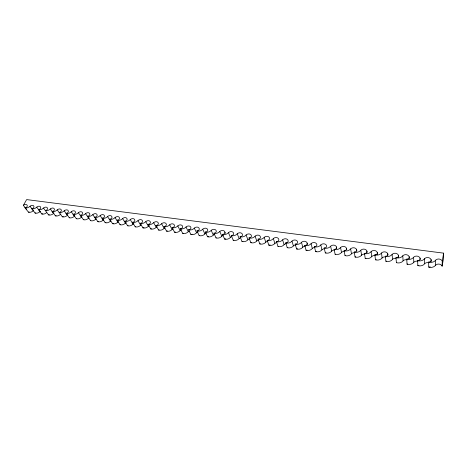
<?xml version="1.0" encoding="UTF-8"?>
<svg xmlns="http://www.w3.org/2000/svg" width="467" height="467" viewBox="0 0 467 467"><rect width="100%" height="100%" fill="white"/><g stroke="black" fill="none" stroke-linecap="round" stroke-linejoin="round"><path stroke-width="0.7" d="M435.594 265.256L435.635 260.207A3.777 3.024 3 0 1 439.225 259.057A3.777 3.024 3 0 1 442.243 261.088L442.132 266.143A3.736 3 3.4 0 0 439.143 264.118A3.736 3 3.4 0 0 435.594 265.256A5.651 4.547 2.3 0 1 428.718 267.089L428.683 262.069A2.282 1.833 1.9 0 0 431.076 259.605A3.73 3 1.8 0 0 428.111 257.586A3.73 3 1.8 0 0 424.55 258.736A5.651 4.542 0.7 0 1 417.656 260.586L417.807 265.595A2.236 1.81 1.1 0 0 418.94 265.478M26.788 209.747L23.35 205.392L26.648 199.584L443.65 253.149L443.522 258.257L442.132 266.143M442.243 261.088L443.65 253.149M23.35 205.392A2.802 1.856 -34.6 0 1 25.971 204.482A2.802 1.856 -34.6 0 1 27.267 205.912A1.71 1.138 -34.5 0 1 25.002 207.768L28.44 212.123A1.699 1.132 -34.7 0 0 29.211 212.018M25.002 207.768A4.273 2.837 -34.4 0 0 29.999 206.274L33.396 210.646A4.238 2.837 -34.5 0 1 28.44 212.123M29.999 206.274A2.808 1.88 -34.4 0 1 32.632 205.363A2.808 1.88 -34.4 0 1 33.951 206.799A1.716 1.15 -34.3 0 1 31.686 208.667L35.083 213.034A1.705 1.144 -34.5 0 0 35.854 212.929M31.686 208.667A4.291 2.872 -34.2 0 0 36.706 207.167L40.069 211.551A2.796 1.897 -34.3 0 1 40.471 211.247M36.706 207.167A2.82 1.897 -34.2 0 1 39.356 206.251A2.82 1.897 -34.2 0 1 40.699 207.698A1.722 1.162 -34.1 0 1 38.428 209.572L41.785 213.956A1.71 1.162 -34.2 0 0 42.83 213.74M38.428 209.572A4.308 2.901 -34 0 0 43.484 208.066L48.556 214.884A1.716 1.173 -34 0 0 49.339 214.779M43.484 208.066A2.831 1.921 -34 0 1 46.145 207.15A2.831 1.921 -34 0 1 47.517 208.603A1.728 1.173 -33.9 0 1 45.241 210.489A4.326 2.93 -33.7 0 0 50.325 208.977L53.6 213.39A2.814 1.938 -33.9 0 1 54.003 213.08M50.325 208.977A2.843 1.938 -33.7 0 1 53.005 208.054A2.843 1.938 -33.7 0 1 54.394 209.52A1.734 1.185 -33.7 0 1 52.117 211.417L55.386 215.824A1.722 1.185 -33.8 0 0 56.18 215.719M52.117 211.417A4.337 2.965 -33.5 0 0 57.231 209.893L62.292 216.77A1.728 1.197 -33.5 0 0 63.354 216.554M57.231 209.893A2.855 1.961 -33.5 0 1 59.928 208.965A2.855 1.961 -33.5 0 1 61.346 210.442A1.745 1.197 -33.4 0 1 59.064 212.351A4.355 2.995 -33.3 0 0 64.213 210.821A2.86 1.985 -33.2 0 1 66.921 209.893A2.86 1.985 -33.2 0 1 68.363 211.376A1.751 1.214 -33.2 0 1 66.075 213.291L69.256 217.727A1.734 1.208 -33.3 0 0 69.787 217.698M64.213 210.821L67.4 215.264A2.837 1.979 -33.3 0 1 67.803 214.948M66.075 213.291A4.372 3.03 -33 0 0 71.258 211.761A2.872 2.002 -33 0 1 73.984 210.821A2.872 2.002 -33 0 1 75.45 212.316A1.757 1.226 -32.9 0 1 73.161 214.242L76.296 218.69A1.74 1.226 -33 0 0 76.827 218.661M71.258 211.761L74.399 216.209A2.849 2.002 -33.1 0 1 74.808 215.9M73.161 214.242A4.39 3.065 -32.7 0 0 78.374 212.707A2.884 2.026 -32.7 0 1 81.118 211.767A2.884 2.026 -32.7 0 1 82.612 213.267A1.763 1.238 -32.6 0 1 80.312 215.205L83.406 219.671A1.745 1.238 -32.7 0 0 83.943 219.642M78.374 212.707L81.468 217.173A2.86 2.026 -32.8 0 1 81.877 216.857M80.312 215.205A4.407 3.1 -32.4 0 0 85.56 213.664A2.895 2.049 -32.4 0 1 88.321 212.718A2.895 2.049 -32.4 0 1 89.839 214.23A1.769 1.255 -32.3 0 1 87.539 216.18L90.58 220.652A1.757 1.249 -32.4 0 0 90.849 220.663M85.56 213.664L88.607 218.142A2.872 2.043 -32.5 0 1 89.016 217.826M87.539 216.18A4.425 3.129 -32.1 0 0 92.822 214.627A2.907 2.072 -32 0 1 95.601 213.676A2.907 2.072 -32 0 1 97.142 215.199A1.78 1.267 -32 0 1 94.842 217.161L97.831 221.65A1.763 1.267 -32.1 0 0 98.379 221.621M92.822 214.627L95.817 219.122A2.884 2.066 -32.1 0 1 96.231 218.801M94.842 217.161A4.442 3.164 -31.8 0 0 100.154 215.602A2.919 2.096 -31.7 0 1 102.95 214.651A2.919 2.096 -31.7 0 1 104.52 216.18A1.786 1.278 -31.6 0 1 102.215 218.153L105.157 222.654A1.769 1.278 -31.7 0 0 105.991 222.549M100.154 215.602L103.102 220.109A2.895 2.09 -31.8 0 1 103.516 219.788M102.215 218.153A4.46 3.199 -31.4 0 0 107.562 216.589A2.93 2.119 -31.3 0 1 110.375 215.626A2.93 2.119 -31.3 0 1 111.975 217.173A1.792 1.296 -31.3 0 1 109.663 219.157L112.553 223.67A1.775 1.29 -31.3 0 0 113.674 223.448M107.562 216.589L110.457 221.107A2.907 2.113 -31.4 0 1 110.872 220.786M109.663 219.157A4.483 3.234 -31 0 0 115.045 217.581A2.948 2.142 -30.9 0 1 117.877 216.618A2.948 2.142 -30.9 0 1 119.505 218.177A1.798 1.308 -30.9 0 1 117.188 220.167L120.025 224.697A1.786 1.308 -31 0 0 120.585 224.668M115.045 217.581L117.888 222.117A2.919 2.137 -31 0 1 118.303 221.796M117.188 220.167A4.501 3.275 -30.6 0 0 122.611 218.585A2.96 2.166 -30.5 0 1 125.454 217.622A2.96 2.166 -30.5 0 1 127.112 219.186A1.81 1.325 -30.5 0 1 124.788 221.189L127.573 225.736A1.792 1.319 -30.5 0 0 128.139 225.707M122.611 218.585L125.395 223.138A2.93 2.16 -30.6 0 1 126.271 222.543M124.788 221.189A4.518 3.31 -30.2 0 0 130.246 219.601A2.971 2.189 -30.1 0 1 133.107 218.632A2.971 2.189 -30.1 0 1 134.794 220.208A1.815 1.337 -30 0 1 132.47 222.222L135.196 226.781A1.798 1.337 -30.1 0 0 135.769 226.752M130.246 219.601L132.984 224.166A2.942 2.183 -30.2 0 1 133.854 223.57M132.47 222.222A4.542 3.345 -29.8 0 0 137.963 220.628L140.643 225.205A2.96 2.207 -29.7 0 1 141.057 224.878M137.963 220.628A2.983 2.212 -29.6 0 1 140.847 219.653A2.983 2.212 -29.6 0 1 142.558 221.241A1.821 1.354 -29.5 0 1 140.234 223.267L142.902 227.838A1.81 1.348 -29.6 0 0 144.058 227.616M140.234 223.267A4.559 3.38 -29.3 0 0 145.762 221.667L148.383 226.256A2.971 2.236 -29.2 0 1 149.265 225.654M145.762 221.667A3 2.242 -29.1 0 1 148.664 220.687A3 2.242 -29.1 0 1 150.409 222.286A1.833 1.372 -29.1 0 1 148.08 224.323L150.689 228.906A1.815 1.366 -29.1 0 0 151.565 228.801M148.08 224.323A4.582 3.421 -28.8 0 0 153.643 222.712L156.206 227.318A2.983 2.259 -28.7 0 1 157.087 226.717M153.643 222.712A3.012 2.265 -28.6 0 1 156.562 221.726A3.012 2.265 -28.6 0 1 158.336 223.337A1.839 1.383 -28.5 0 1 156.001 225.392L158.552 229.992A1.821 1.378 -28.6 0 0 159.136 229.962M156.001 225.392A4.6 3.456 -28.3 0 0 161.605 223.775L164.11 228.392A3 2.282 -28.1 0 1 164.991 227.785M161.605 223.775A3.024 2.288 -28.1 0 1 164.542 222.782A3.024 2.288 -28.1 0 1 166.351 224.405A1.85 1.401 -28 0 1 164.01 226.466L166.503 231.083A1.833 1.395 -28 0 0 167.39 230.972M164.01 226.466A4.623 3.497 -27.7 0 0 169.655 224.843L172.095 229.478A3.012 2.306 -27.5 0 1 172.983 228.865M169.655 224.843A3.041 2.317 -27.5 0 1 172.609 223.845A3.041 2.317 -27.5 0 1 174.448 225.479A1.856 1.413 -27.4 0 1 172.107 227.557L174.535 232.181A1.839 1.413 -27.4 0 0 175.429 232.076M172.107 227.557A4.647 3.538 -27.1 0 0 177.787 225.923L180.163 230.575A3.03 2.335 -26.9 0 1 181.558 229.746M177.787 225.923A3.053 2.341 -26.9 0 1 180.758 224.925A3.053 2.341 -26.9 0 1 182.632 226.571A1.868 1.43 -26.8 0 1 180.291 228.655L182.65 233.296A1.85 1.424 -26.8 0 0 183.251 233.272M180.291 228.655A4.67 3.573 -26.5 0 0 186.006 227.02L188.318 231.679A3.041 2.358 -26.2 0 1 189.211 231.06M186.006 227.02A3.071 2.364 -26.2 0 1 189.001 226.01A3.071 2.364 -26.2 0 1 190.904 227.668A1.88 1.448 -26.1 0 1 188.557 229.77L190.857 234.422A1.862 1.442 -26.1 0 0 192.065 234.195M188.557 229.77A4.693 3.613 -25.8 0 0 194.319 228.124L196.56 232.799A3.059 2.382 -25.5 0 1 197.967 231.965M194.319 228.124A3.088 2.393 -25.5 0 1 197.331 227.114A3.088 2.393 -25.5 0 1 199.263 228.783A1.886 1.465 -25.4 0 1 196.916 230.891L199.146 235.566A1.868 1.459 -25.4 0 0 199.759 235.537M196.916 230.891A4.717 3.654 -25.1 0 0 202.719 229.239L204.896 233.932A3.076 2.411 -24.8 0 1 206.303 233.091M202.719 229.239A3.106 2.417 -24.8 0 1 205.749 228.223A3.106 2.417 -24.8 0 1 207.716 229.904A1.897 1.477 -24.6 0 1 205.369 232.029L207.529 236.716A1.88 1.471 -24.7 0 0 208.755 236.483M205.369 232.029A4.746 3.695 -24.4 0 0 211.207 230.371L213.314 235.076A3.088 2.434 -24 0 1 214.732 234.23M211.207 230.371A3.123 2.446 -24 0 1 214.26 229.35A3.123 2.446 -24 0 1 216.262 231.042A1.909 1.494 -23.9 0 1 213.909 233.179L215.999 237.878A1.891 1.489 -23.9 0 0 216.309 237.89M213.909 233.179A4.769 3.73 -23.6 0 0 219.788 231.509L221.825 236.232A3.106 2.463 -23.1 0 1 223.249 235.38M219.788 231.509A3.141 2.469 -23.2 0 1 222.858 230.482A3.141 2.469 -23.2 0 1 224.901 232.187A1.921 1.512 -23 0 1 222.543 234.341L224.563 239.051A1.897 1.506 -23 0 0 225.806 238.818M224.901 232.187L225.403 233.372M222.543 234.341A4.798 3.771 -22.8 0 0 228.468 232.665L230.429 237.399A4.752 3.759 -22.7 0 1 224.563 239.051M228.468 232.665A3.158 2.498 -22.3 0 1 231.556 231.632A3.158 2.498 -22.3 0 1 233.634 233.348A1.932 1.529 -22.2 0 1 231.276 235.514L233.22 240.242A1.909 1.524 -22.1 0 0 233.856 240.219M231.276 235.514A4.828 3.812 -21.9 0 0 237.242 233.833L239.133 238.579A4.781 3.8 -21.8 0 1 233.22 240.242M237.242 233.833A3.176 2.528 -21.4 0 1 240.353 232.794A3.176 2.528 -21.4 0 1 242.466 234.527A1.944 1.541 -21.2 0 1 240.102 236.705L241.976 241.445A1.921 1.535 -21.2 0 0 242.933 241.334M240.102 236.705A4.857 3.853 -21 0 0 246.115 235.012L247.924 239.775A4.81 3.841 -20.9 0 1 241.976 241.445M246.115 235.012A3.193 2.551 -20.4 0 1 249.244 233.967A3.193 2.551 -20.4 0 1 251.398 235.712A1.956 1.559 -20.3 0 1 249.028 237.901L250.826 242.659A1.932 1.553 -20.2 0 0 251.468 242.636M249.028 237.901A4.886 3.894 -20 0 0 255.081 236.203L256.821 240.984A4.839 3.882 -19.9 0 1 250.826 242.659M255.081 236.203A3.216 2.58 -19.4 0 1 258.239 235.152A3.216 2.58 -19.4 0 1 260.428 236.915A1.967 1.576 -19.3 0 1 258.058 239.116L259.775 243.891A1.944 1.57 -19.2 0 0 260.423 243.862M258.058 239.116A4.915 3.934 -19 0 0 264.153 237.411L265.811 242.204A4.868 3.917 -18.9 0 1 259.775 243.891M264.153 237.411A3.234 2.604 -18.3 0 1 267.328 236.355A3.234 2.604 -18.3 0 1 269.558 238.129A1.979 1.594 -18.2 0 1 267.188 240.347L268.823 245.134A1.961 1.588 -18.1 0 0 270.119 244.895M267.188 240.347A4.95 3.975 -17.9 0 0 273.329 238.625L274.9 243.435A4.898 3.958 -17.8 0 1 268.823 245.134M273.329 238.625A3.257 2.633 -17.2 0 1 276.522 237.569A3.257 2.633 -17.2 0 1 278.793 239.355A1.991 1.611 -17.1 0 1 276.417 241.591L277.97 246.389A1.973 1.599 -17 0 0 278.636 246.36M276.417 241.591A4.985 4.016 -16.8 0 0 282.605 239.863L284.099 244.685A4.933 3.999 -16.7 0 1 277.97 246.389M282.605 239.863A3.281 2.656 -16.1 0 1 285.827 238.8A3.281 2.656 -16.1 0 1 288.133 240.598A2.008 1.623 -15.9 0 1 285.757 242.846L287.223 247.662A1.985 1.617 -15.8 0 0 287.894 247.633M297.596 248.835A2.002 1.634 -14.6 0 1 296.58 248.946L295.202 244.113A2.02 1.64 -14.7 0 0 297.584 241.853A3.304 2.685 -14.9 0 0 295.232 240.038A3.304 2.685 -14.9 0 0 291.992 241.112L293.393 245.946A4.968 4.04 -15.5 0 1 287.223 247.662M307.502 244.515L307.14 243.126A3.327 2.709 -13.7 0 0 304.747 241.299A3.327 2.709 -13.7 0 0 301.484 242.373L302.803 247.224A5.003 4.08 -14.3 0 1 296.58 248.946M307.14 243.126A2.037 1.658 -13.5 0 1 304.758 245.403L306.048 250.242A2.014 1.652 -13.3 0 0 307.07 250.131M316.655 251.45A2.031 1.664 -12 0 1 315.622 251.561L314.425 246.699A2.055 1.675 -12.3 0 0 316.807 244.41A3.357 2.738 -12.4 0 0 314.373 242.566A3.357 2.738 -12.4 0 0 311.086 243.651L312.312 248.514A5.044 4.115 -13.1 0 1 306.048 250.242M326.007 252.863A2.049 1.681 -10.7 0 1 325.312 252.892L324.203 248.018A2.066 1.687 -11 0 0 326.591 245.712A3.386 2.761 -11.1 0 0 324.11 243.856A3.386 2.761 -11.1 0 0 320.8 244.942L321.932 249.822A5.084 4.156 -11.8 0 1 315.622 251.561M336.765 248.426L336.485 247.025A3.415 2.79 -9.8 0 0 333.963 245.152A3.415 2.79 -9.8 0 0 330.63 246.249L331.669 251.147A5.125 4.191 -10.5 0 1 325.312 252.892M336.485 247.025A2.084 1.705 -9.7 0 1 334.098 249.349L335.108 254.235A2.066 1.699 -9.4 0 0 335.458 254.246M346.753 249.763L346.496 248.356A3.444 2.814 -8.5 0 0 343.928 246.471A3.444 2.814 -8.5 0 0 340.571 247.568L341.517 252.484A5.166 4.232 -9.2 0 1 335.108 254.235M346.496 248.356A2.107 1.722 -8.3 0 1 344.109 250.691L345.02 255.595A2.084 1.71 -8 0 0 345.376 255.612M356.858 251.112L356.63 249.705A3.473 2.837 -7.2 0 0 354.015 247.802A3.473 2.837 -7.2 0 0 350.635 248.905L351.476 253.832A5.213 4.267 -7.9 0 1 345.02 255.595M356.63 249.705A2.125 1.734 -7 0 1 354.243 252.057L355.054 256.973A2.102 1.728 -6.7 0 0 355.772 256.949M367.08 252.484L366.887 251.065A3.508 2.86 -5.8 0 0 364.225 249.15A3.508 2.86 -5.8 0 0 360.816 250.259L361.557 255.204A5.26 4.308 -6.6 0 1 355.054 256.973M366.887 251.065A2.142 1.751 -5.7 0 1 364.493 253.435L365.2 258.368A2.119 1.74 -5.3 0 0 365.93 258.344M377.511 254.573L377.26 252.449A3.538 2.89 -4.5 0 0 374.552 250.516A3.538 2.89 -4.5 0 0 371.119 251.631L371.755 256.587A5.306 4.343 -5.2 0 1 365.2 258.368M377.26 252.449A2.166 1.763 -4.4 0 1 374.867 254.83L375.474 259.78A2.142 1.757 -4 0 0 376.204 259.757M387.896 255.268L387.762 253.844A3.573 2.913 -3.2 0 0 385.006 251.894A3.573 2.913 -3.2 0 0 381.545 253.015L382.082 257.988A5.359 4.378 -3.9 0 1 375.474 259.78M387.762 253.844A2.189 1.78 -3 0 1 385.368 256.243L385.865 261.205A2.166 1.769 -2.7 0 0 386.606 261.181M398.549 257.399L398.392 255.256A3.613 2.936 -1.9 0 0 395.584 253.295A3.613 2.936 -1.9 0 0 392.105 254.422L392.525 259.407A5.411 4.413 -2.6 0 1 385.865 261.205M398.392 255.256A2.207 1.792 -1.8 0 1 395.998 257.673L396.384 262.652A2.183 1.78 -1.4 0 0 396.757 262.664M409.261 258.835L409.156 256.687A3.648 2.954 -0.6 0 0 406.296 254.708A3.648 2.954 -0.6 0 0 402.787 255.84L403.097 260.843A5.47 4.448 -1.3 0 1 396.384 262.652M409.156 256.687A2.23 1.81 -0.5 0 1 406.763 259.121L407.031 264.112A2.207 1.798 -0.1 0 0 407.79 264.089M420.084 259.57L420.049 258.134A3.689 2.977 0.6 0 0 417.136 256.138A3.689 2.977 0.6 0 0 413.599 257.282L413.797 262.296A5.528 4.477 -0.1 0 1 407.031 264.112M424.55 258.736L424.626 263.767A5.586 4.512 1.1 0 1 417.807 265.595M431.076 259.605L431.082 261.765M392.105 254.422A5.47 4.436 -3 0 1 385.368 256.243M381.545 253.015A5.417 4.401 -4.3 0 1 374.867 254.83M371.119 251.631A5.365 4.366 -5.6 0 1 364.493 253.435M420.049 258.134A2.259 1.821 0.7 0 1 417.656 260.586M435.635 260.207A5.709 4.577 1.9 0 1 428.683 262.069M360.816 250.259A5.312 4.326 -6.9 0 1 354.243 252.057M402.787 255.84A5.528 4.472 -1.7 0 1 395.998 257.673M413.599 257.282A5.586 4.507 -0.5 0 1 406.763 259.121M350.635 248.905A5.265 4.291 -8.2 0 1 344.109 250.691M340.571 247.568A5.219 4.256 -9.5 0 1 334.098 249.349M320.8 244.942A5.137 4.174 -12.1 0 1 314.425 246.699M330.63 246.249A5.178 4.215 -10.8 0 1 324.203 248.018M311.086 243.651A5.096 4.139 -13.3 0 1 304.758 245.403M301.484 242.373A5.055 4.098 -14.5 0 1 295.202 244.113M291.992 241.112A5.02 4.057 -15.7 0 1 285.757 242.846M430.206 266.838A2.259 1.821 2.3 0 1 428.718 267.089M424.626 263.767A3.689 2.983 2.2 0 1 428.794 262.769M413.797 262.296A3.648 2.96 1 0 1 417.93 261.304M403.097 260.843A3.613 2.936 -0.2 0 1 407.195 259.856M392.525 259.407A3.573 2.919 -1.5 0 1 395.969 258.292M382.082 257.988A3.538 2.895 -2.8 0 1 385.497 256.879M371.755 256.587A3.502 2.872 -4.2 0 1 375.153 255.484M361.557 255.204A3.467 2.849 -5.5 0 1 364.925 254.106M351.476 253.832A3.438 2.825 -6.9 0 1 354.821 252.74M341.517 252.484A3.409 2.796 -8.2 0 1 344.226 251.363M331.669 251.147A3.38 2.773 -9.6 0 1 334.366 250.032M321.932 249.822A3.351 2.749 -10.9 0 1 324.612 248.713M312.312 248.514A3.322 2.726 -12.2 0 1 314.974 247.417M302.803 247.224A3.298 2.697 -13.5 0 1 305.447 246.127M293.393 245.946A3.275 2.674 -14.7 0 1 296.025 244.86M284.099 244.685A3.246 2.644 -15.9 0 1 286.709 243.599M274.9 243.435A3.228 2.621 -17.1 0 1 276.925 242.414M265.811 242.204A3.205 2.592 -18.2 0 1 267.825 241.188M256.821 240.984A3.181 2.569 -19.3 0 1 258.263 240.114M247.924 239.775A3.164 2.539 -20.3 0 1 249.366 238.911M239.133 238.579A3.146 2.516 -21.3 0 1 240.563 237.721M230.429 237.399A3.123 2.487 -22.3 0 1 231.86 236.541M221.825 236.232A4.723 3.718 -23.6 0 1 215.999 237.878M213.314 235.076A4.699 3.678 -24.4 0 1 207.529 236.716M204.896 233.932A4.676 3.643 -25.1 0 1 199.146 235.566M196.56 232.799A4.652 3.602 -25.9 0 1 190.857 234.422M188.318 231.679A4.629 3.561 -26.5 0 1 182.65 233.296M180.163 230.575A4.606 3.526 -27.2 0 1 174.535 232.181M172.095 229.478A4.582 3.485 -27.8 0 1 166.503 231.083M164.11 228.392A4.559 3.45 -28.3 0 1 158.552 229.992M156.206 227.318A4.542 3.409 -28.9 0 1 150.689 228.906M148.383 226.256A4.518 3.374 -29.4 0 1 142.902 227.838M140.643 225.205A4.501 3.339 -29.9 0 1 135.196 226.781M132.984 224.166A4.477 3.298 -30.3 0 1 127.573 225.736M125.395 223.138A4.46 3.263 -30.7 0 1 120.025 224.697M117.888 222.117A4.442 3.228 -31.1 0 1 112.553 223.67M110.457 221.107A4.425 3.193 -31.5 0 1 105.157 222.654M103.102 220.109A4.401 3.158 -31.9 0 1 97.831 221.65M95.817 219.122A4.384 3.123 -32.2 0 1 90.58 220.652M88.607 218.142A4.366 3.094 -32.5 0 1 83.406 219.671M81.468 217.173A4.355 3.059 -32.8 0 1 76.296 218.69M74.399 216.209A4.337 3.024 -33.1 0 1 69.256 217.727M67.4 215.264A4.32 2.995 -33.4 0 1 62.292 216.77M60.873 214.009A2.825 1.956 -33.6 0 0 60.465 214.318A4.302 2.96 -33.6 0 1 55.386 215.824M53.6 213.39A4.285 2.93 -33.8 0 1 48.556 214.884M46.799 212.467A4.273 2.895 -34.1 0 1 41.785 213.956M40.069 211.551A4.256 2.866 -34.3 0 1 35.083 213.034"/></g></svg>
